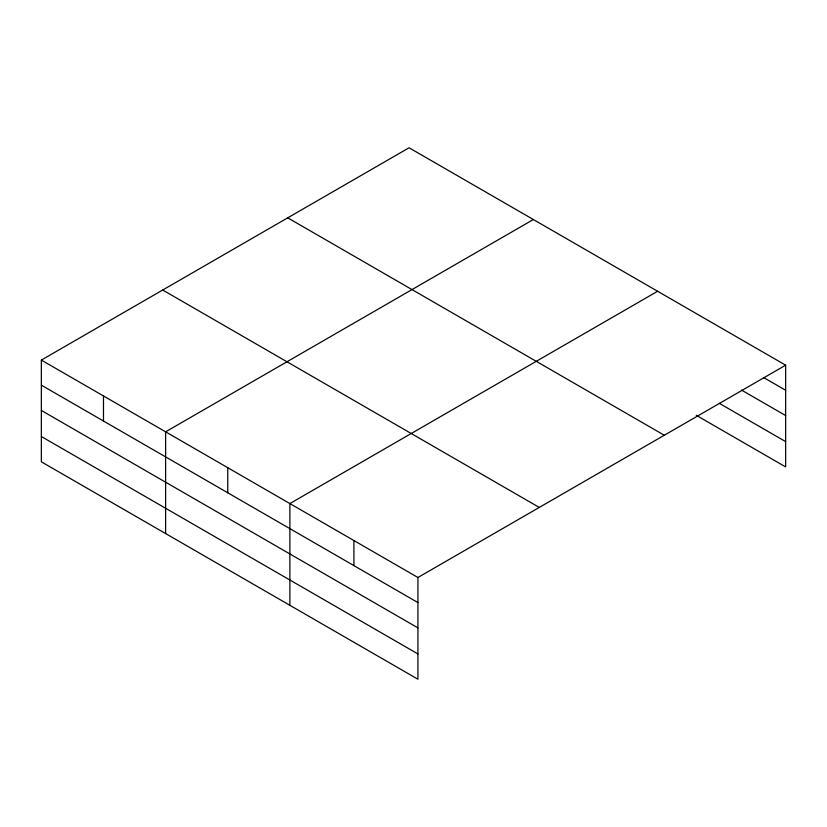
<?xml version="1.0" encoding="UTF-8"?>
<svg xmlns="http://www.w3.org/2000/svg" width="827" height="827" viewBox="0 0 827 827"><rect width="100%" height="100%" fill="white"/><g stroke="black" fill="none" stroke-linecap="round" stroke-linejoin="round"><path stroke-width="1.24" d="M417.924 627.869L417.924 577.494L41.35 360.086L41.35 461.817L417.924 679.225L417.924 627.869L41.35 410.45M696.251 415.299L785.65 466.914L785.65 365.183L409.076 147.775L41.35 360.086M533.353 219.527L165.617 431.828L165.617 533.56M657.62 291.269L289.884 503.571L289.884 605.302M417.924 577.494L785.65 365.183M763.579 377.515L785.65 390.261M741.499 390.065L785.65 415.557M719.428 403.39L785.65 441.618M287.734 217.842L664.298 435.25M162.702 290.019L539.266 507.437M41.35 385.155L417.924 602.573M41.35 436.522L417.924 653.93M353.904 540.538L353.904 565.606M227.756 467.7L227.756 492.778M103.489 395.957L103.489 421.036"/></g></svg>
